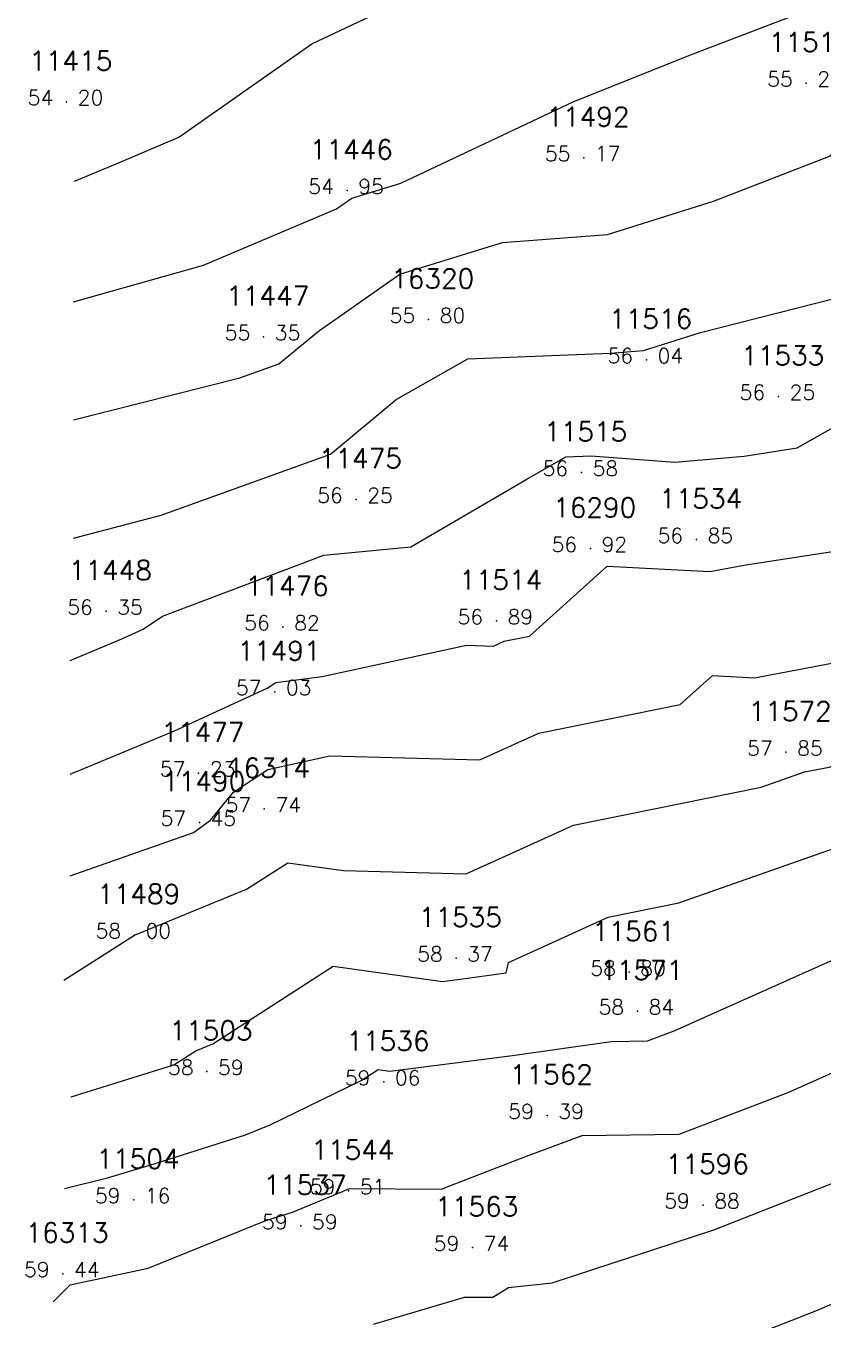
# Model space of a CAD drawing. Header units: millimetres. Extents: x 1412565 to 1412813, y 4931476 to 4931699.
# Drawn here: x 1412588.38 to 1412599.06, y 4931596.95 to 4931614.3 of the extents above; entities that cross this region are included whole.
import ezdxf
from ezdxf.enums import TextEntityAlignment as Align

# ---------------------------------------------------------------- set-up
doc = ezdxf.new("R2010")
doc.units = ezdxf.units.MM
for name, color, linetype in [('CIVIL', 50, 'Continuous'), ('CIVIL-DRAW', 80, 'Continuous'), ('CIVIL-NONAME', 130, 'Continuous'), ('CIVIL-TEXT', 240, 'Continuous'), ('CIVIL-Z', 50, 'Continuous'), ('Tcontours0', 7, 'Continuous'), ('Tcontours1', 7, 'Continuous'), ('Tcontours2', 7, 'Continuous')]:
    doc.layers.add(name, color=color, linetype=linetype)
doc.styles.add('CIVILCADMAIN', font='TXT.SHX')
doc.styles.get("Standard").update_dxf_attribs({"font": 'arial.ttf'})

# ---------------------------------------------------------------- blocks, each defined once
blk = doc.blocks.new('CIVIL-ZZ')
at = {"layer": 'CIVIL-DRAW'}
blk.add_point((0, 0), dxfattribs=at)
at = {"layer": 'CIVIL-NONAME'}
blk.add_attdef('NAME', text='', height=1.8, dxfattribs=at).set_placement((0, 2.1), align=Align.CENTER)
at = {"layer": 'CIVIL-TEXT', "flags": 8}
blk.add_attdef('TEXT', text='', height=2, dxfattribs=at).set_placement((0.2, -3.3), align=Align.CENTER)
at = {"layer": 'CIVIL-Z'}
blk.add_attdef('Z1', text='', height=1.6, dxfattribs=at).set_placement((-0.75, -0.225), align=Align.RIGHT)
blk.add_attdef('Z2', (0.75, -0.225), '', height=1.6, dxfattribs=at)

msp = doc.modelspace()

# ---------------------------------------------------------------- linework, layer by layer
at = {"layer": 'Tcontours0'}
for points, elevation in [([(1412589.013, 4931610.598), (1412590.757, 4931611.089), (1412592.54, 4931611.845), (1412592.744, 4931611.988), (1412593.4, 4931612.19), (1412595.716, 4931613.283), (1412597.319, 4931613.923), (1412598.677, 4931614.442)], 55), ([(1412593.032, 4931596.894), (1412594.252, 4931597.254), (1412594.631, 4931597.254), (1412594.842, 4931597.385), (1412595.426, 4931597.446), (1412597.595, 4931598.158), (1412599.888, 4931599.061), (1412599.992, 4931599.106), (1412600.912, 4931599.089), (1412602.48, 4931599.029), (1412602.781, 4931599.11), (1412604.682, 4931600.089), (1412605.415, 4931599.919), (1412605.695, 4931599.982), (1412606.819, 4931600.484), (1412608.254, 4931600.966), (1412608.435, 4931601.036), (1412608.523, 4931601.09), (1412609.824, 4931601.138), (1412612.428, 4931600.688)], 60)]:
    msp.add_lwpolyline(points, dxfattribs=dict(at, elevation=elevation))
at = {"layer": 'Tcontours1'}
for points, elevation in [([(1412589.013, 4931607.431), (1412590.188, 4931607.738), (1412592.456, 4931608.556), (1412593.339, 4931609.289), (1412594.296, 4931609.834), (1412596.203, 4931609.91), (1412596.651, 4931609.945), (1412597.415, 4931610.185), (1412599.224, 4931610.648), (1412599.907, 4931611.048), (1412600.856, 4931612.214), (1412602.535, 4931611.946), (1412603.051, 4931611.938), (1412605.122, 4931612.411), (1412605.157, 4931612.427), (1412605.176, 4931612.439), (1412607.081, 4931613.385), (1412608.076, 4931614.069), (1412608.593, 4931614.278), (1412609.08, 4931614.356), (1412610.699, 4931613.312), (1412611.134, 4931613.535), (1412614.259, 4931614.856)], 56), ([(1412588.884, 4931601.503), (1412589.83, 4931602.11), (1412591.334, 4931602.723), (1412591.885, 4931603.079), (1412592.631, 4931602.975), (1412594.275, 4931602.93), (1412595.714, 4931603.583), (1412598.228, 4931604.094), (1412598.807, 4931604.297), (1412599.14, 4931604.361), (1412600.207, 4931604.748), (1412601.268, 4931605.071), (1412601.947, 4931605.217), (1412604.517, 4931606.209), (1412604.633, 4931606.207), (1412605.788, 4931605.972), (1412606.524, 4931605.816), (1412606.659, 4931605.848), (1412608.249, 4931606.279), (1412609.941, 4931607.32), (1412610.928, 4931607.848)], 58), ([(1412588.97, 4931604.268), (1412589.753, 4931604.592), (1412590.366, 4931604.847), (1412591.61, 4931605.418), (1412591.726, 4931605.494), (1412592.346, 4931605.574), (1412594.278, 4931605.994), (1412594.64, 4931605.984), (1412594.783, 4931606.049), (1412595.125, 4931606.118), (1412596.165, 4931607.055), (1412597.54, 4931606.982), (1412598.023, 4931607.074), (1412599.217, 4931607.257)], 57), ([(1412588.895, 4931598.71), (1412589.47, 4931598.854), (1412590.095, 4931599.043), (1412591.317, 4931599.431), (1412591.647, 4931599.567), (1412592.867, 4931600.158), (1412593.097, 4931600.306), (1412593.254, 4931600.284), (1412594.894, 4931600.497), (1412596.218, 4931600.683), (1412596.705, 4931600.69), (1412597.062, 4931600.826), (1412599.873, 4931602.081)], 59)]:
    msp.add_lwpolyline(points, dxfattribs=dict(at, elevation=elevation))
at = {"layer": 'Tcontours2'}
for points, elevation in [([(1412589.015, 4931609.015), (1412591.243, 4931609.578), (1412591.767, 4931609.767), (1412592.297, 4931610.207), (1412593.385, 4931610.971), (1412594.76, 4931611.393), (1412596.169, 4931611.502), (1412597.588, 4931611.949), (1412599.159, 4931612.556), (1412599.633, 4931613.135), (1412600.353, 4931613.786), (1412601.9, 4931613.612), (1412602.886, 4931613.587), (1412603.387, 4931613.626), (1412604.456, 4931613.817), (1412606.284, 4931614.508)], 55.5), ([(1412589.027, 4931612.215), (1412589.609, 4931612.458), (1412590.424, 4931612.804), (1412592.206, 4931614.059), (1412593.138, 4931614.494)], 54.5), ([(1412588.969, 4931605.792), (1412589.661, 4931606.08), (1412589.949, 4931606.212), (1412590.206, 4931606.383), (1412592.37, 4931607.2), (1412593.534, 4931607.313), (1412595.088, 4931608.223), (1412595.61, 4931608.52), (1412595.949, 4931608.534), (1412597.07, 4931608.451), (1412598.002, 4931608.53), (1412598.712, 4931608.639), (1412600.473, 4931609.638)], 56.5), ([(1412588.969, 4931602.903), (1412590.621, 4931603.483), (1412590.85, 4931603.651), (1412591.156, 4931604.026), (1412591.617, 4931604.331), (1412592.448, 4931604.512), (1412594.457, 4931604.457), (1412595.248, 4931604.816), (1412597.145, 4931605.202), (1412597.574, 4931605.587), (1412598.14, 4931605.557), (1412599.267, 4931605.771), (1412599.717, 4931605.934), (1412600.182, 4931606.076), (1412601.734, 4931607.061), (1412602.535, 4931607.529), (1412602.683, 4931607.513), (1412604.144, 4931607.488), (1412605.147, 4931607.546), (1412605.96, 4931607.374), (1412607.449, 4931607.732), (1412607.797, 4931607.827), (1412608.663, 4931608.36), (1412610.359, 4931609.206)], 57.5), ([(1412588.982, 4931599.941), (1412590.359, 4931600.371), (1412590.652, 4931600.559), (1412590.882, 4931600.653), (1412592.491, 4931601.693), (1412593.957, 4931601.487), (1412594.295, 4931601.531), (1412594.812, 4931601.604), (1412594.841, 4931601.743), (1412596.18, 4931602.35), (1412597.123, 4931602.542), (1412599.632, 4931603.42), (1412600.185, 4931603.527), (1412600.716, 4931603.458), (1412601.294, 4931603.656), (1412603.126, 4931604.05), (1412604.495, 4931604.579), (1412605.337, 4931604.562), (1412605.873, 4931604.453), (1412606.214, 4931604.745), (1412606.975, 4931604.6), (1412608.481, 4931604.773), (1412608.808, 4931604.794), (1412610.229, 4931605.518)], 58.5), ([(1412588.741, 4931597.194), (1412588.969, 4931597.422), (1412590.016, 4931597.643), (1412591.591, 4931598.283), (1412591.947, 4931598.396), (1412592.679, 4931598.697), (1412592.71, 4931598.712), (1412593.94, 4931598.704), (1412595.046, 4931599.134), (1412595.829, 4931599.421), (1412597.128, 4931599.44), (1412598.598, 4931600.002), (1412599.929, 4931600.596), (1412600.892, 4931600.448), (1412601.867, 4931600.411), (1412603.843, 4931600.941), (1412604.556, 4931601.308), (1412604.831, 4931601.244), (1412606.496, 4931601.618), (1412606.643, 4931601.647), (1412607.498, 4931601.979), (1412607.953, 4931602.255), (1412609.719, 4931602.32), (1412610.9, 4931602.397)], 59.5), ([(1412588.903, 4931593.953), (1412590.598, 4931594.958), (1412590.617, 4931594.962), (1412594.044, 4931595.973), (1412595.153, 4931595.972), (1412595.769, 4931596.356), (1412597.475, 4931596.535), (1412598.198, 4931596.773), (1412598.963, 4931597.074), (1412600.109, 4931597.561), (1412601.725, 4931597.531), (1412602.581, 4931597.713), (1412602.932, 4931597.874), (1412603.071, 4931598.057), (1412603.661, 4931598.365), (1412604.749, 4931598.866), (1412604.995, 4931598.856), (1412605.314, 4931598.981), (1412606.523, 4931599.112), (1412607.016, 4931599.333), (1412607.71, 4931599.566), (1412608.62, 4931599.798), (1412611.581, 4931599.336)], 60.5)]:
    msp.add_lwpolyline(points, dxfattribs=dict(at, elevation=elevation))

# ---------------------------------------------------------------- block references
at = {"layer": 'CIVIL'}
ref = msp.add_blockref('CIVIL-ZZ', (1412598.83, 4931613.53, 55.21), dxfattribs=dict(at, xscale=0.2, yscale=0.2))
ref.add_attrib('Z2', '21', (1412598.98, 4931613.485), dxfattribs={"layer": 'CIVIL-Z', "height": 0.2, "style": 'CIVILCADMAIN'})
ref.add_attrib('Z1', '55', (1412598.31, 4931613.485), dxfattribs={"layer": 'CIVIL-Z', "height": 0.2, "style": 'CIVILCADMAIN'})
ref.add_attrib('NAME', '11517', (1412598.33, 4931613.95), dxfattribs={"layer": 'CIVIL-NONAME', "height": 0.26, "style": 'CIVILCADMAIN'})
ref = msp.add_blockref('CIVIL-ZZ', (1412588.92, 4931613.28, 54.2), dxfattribs=dict(at, xscale=0.2, yscale=0.2))
ref.add_attrib('Z2', '20', (1412589.07, 4931613.235), dxfattribs={"layer": 'CIVIL-Z', "height": 0.2, "style": 'CIVILCADMAIN'})
ref.add_attrib('Z1', '54', (1412588.4, 4931613.235), dxfattribs={"layer": 'CIVIL-Z', "height": 0.2, "style": 'CIVILCADMAIN'})
ref.add_attrib('NAME', '11415', (1412588.42, 4931613.7), dxfattribs={"layer": 'CIVIL-NONAME', "height": 0.26, "style": 'CIVILCADMAIN'})
ref = msp.add_blockref('CIVIL-ZZ', (1412595.85, 4931612.53, 55.17), dxfattribs=dict(at, xscale=0.2, yscale=0.2))
ref.add_attrib('Z2', '17', (1412596, 4931612.485), dxfattribs={"layer": 'CIVIL-Z', "height": 0.2, "style": 'CIVILCADMAIN'})
ref.add_attrib('Z1', '55', (1412595.33, 4931612.485), dxfattribs={"layer": 'CIVIL-Z', "height": 0.2, "style": 'CIVILCADMAIN'})
ref.add_attrib('NAME', '11492', (1412595.35, 4931612.95), dxfattribs={"layer": 'CIVIL-NONAME', "height": 0.26, "style": 'CIVILCADMAIN'})
ref = msp.add_blockref('CIVIL-ZZ', (1412592.68, 4931612.09, 54.95), dxfattribs=dict(at, xscale=0.2, yscale=0.2))
ref.add_attrib('Z2', '95', (1412592.83, 4931612.045), dxfattribs={"layer": 'CIVIL-Z', "height": 0.2, "style": 'CIVILCADMAIN'})
ref.add_attrib('Z1', '54', (1412592.16, 4931612.045), dxfattribs={"layer": 'CIVIL-Z', "height": 0.2, "style": 'CIVILCADMAIN'})
ref.add_attrib('NAME', '11446', (1412592.18, 4931612.51), dxfattribs={"layer": 'CIVIL-NONAME', "height": 0.26, "style": 'CIVILCADMAIN'})
ref = msp.add_blockref('CIVIL-ZZ', (1412593.77, 4931610.36, 55.8), dxfattribs=dict(at, xscale=0.2, yscale=0.2))
ref.add_attrib('Z2', '80', (1412593.92, 4931610.315), dxfattribs={"layer": 'CIVIL-Z', "height": 0.2, "style": 'CIVILCADMAIN'})
ref.add_attrib('Z1', '55', (1412593.25, 4931610.315), dxfattribs={"layer": 'CIVIL-Z', "height": 0.2, "style": 'CIVILCADMAIN'})
ref.add_attrib('NAME', '16320', (1412593.27, 4931610.78), dxfattribs={"layer": 'CIVIL-NONAME', "height": 0.26, "style": 'CIVILCADMAIN'})
ref = msp.add_blockref('CIVIL-ZZ', (1412591.56, 4931610.13, 55.35), dxfattribs=dict(at, xscale=0.2, yscale=0.2))
ref.add_attrib('Z2', '35', (1412591.71, 4931610.085), dxfattribs={"layer": 'CIVIL-Z', "height": 0.2, "style": 'CIVILCADMAIN'})
ref.add_attrib('Z1', '55', (1412591.04, 4931610.085), dxfattribs={"layer": 'CIVIL-Z', "height": 0.2, "style": 'CIVILCADMAIN'})
ref.add_attrib('NAME', '11447', (1412591.06, 4931610.55), dxfattribs={"layer": 'CIVIL-NONAME', "height": 0.26, "style": 'CIVILCADMAIN'})
ref = msp.add_blockref('CIVIL-ZZ', (1412596.69, 4931609.82, 56.04), dxfattribs=dict(at, xscale=0.2, yscale=0.2))
ref.add_attrib('Z2', '04', (1412596.84, 4931609.775), dxfattribs={"layer": 'CIVIL-Z', "height": 0.2, "style": 'CIVILCADMAIN'})
ref.add_attrib('Z1', '56', (1412596.17, 4931609.775), dxfattribs={"layer": 'CIVIL-Z', "height": 0.2, "style": 'CIVILCADMAIN'})
ref.add_attrib('NAME', '11516', (1412596.19, 4931610.24), dxfattribs={"layer": 'CIVIL-NONAME', "height": 0.26, "style": 'CIVILCADMAIN'})
ref = msp.add_blockref('CIVIL-ZZ', (1412598.46, 4931609.33, 56.25), dxfattribs=dict(at, xscale=0.2, yscale=0.2))
ref.add_attrib('Z2', '25', (1412598.61, 4931609.285), dxfattribs={"layer": 'CIVIL-Z', "height": 0.2, "style": 'CIVILCADMAIN'})
ref.add_attrib('Z1', '56', (1412597.94, 4931609.285), dxfattribs={"layer": 'CIVIL-Z', "height": 0.2, "style": 'CIVILCADMAIN'})
ref.add_attrib('NAME', '11533', (1412597.96, 4931609.75), dxfattribs={"layer": 'CIVIL-NONAME', "height": 0.26, "style": 'CIVILCADMAIN'})
ref = msp.add_blockref('CIVIL-ZZ', (1412595.82, 4931608.31, 56.58), dxfattribs=dict(at, xscale=0.2, yscale=0.2))
ref.add_attrib('Z2', '58', (1412595.97, 4931608.265), dxfattribs={"layer": 'CIVIL-Z', "height": 0.2, "style": 'CIVILCADMAIN'})
ref.add_attrib('Z1', '56', (1412595.3, 4931608.265), dxfattribs={"layer": 'CIVIL-Z', "height": 0.2, "style": 'CIVILCADMAIN'})
ref.add_attrib('NAME', '11515', (1412595.32, 4931608.73), dxfattribs={"layer": 'CIVIL-NONAME', "height": 0.26, "style": 'CIVILCADMAIN'})
ref = msp.add_blockref('CIVIL-ZZ', (1412592.8, 4931607.95, 56.25), dxfattribs=dict(at, xscale=0.2, yscale=0.2))
ref.add_attrib('Z2', '25', (1412592.95, 4931607.905), dxfattribs={"layer": 'CIVIL-Z', "height": 0.2, "style": 'CIVILCADMAIN'})
ref.add_attrib('Z1', '56', (1412592.28, 4931607.905), dxfattribs={"layer": 'CIVIL-Z', "height": 0.2, "style": 'CIVILCADMAIN'})
ref.add_attrib('NAME', '11475', (1412592.3, 4931608.37), dxfattribs={"layer": 'CIVIL-NONAME', "height": 0.26, "style": 'CIVILCADMAIN'})
ref = msp.add_blockref('CIVIL-ZZ', (1412597.36, 4931607.41, 56.85), dxfattribs=dict(at, xscale=0.2, yscale=0.2))
ref.add_attrib('Z2', '85', (1412597.51, 4931607.365), dxfattribs={"layer": 'CIVIL-Z', "height": 0.2, "style": 'CIVILCADMAIN'})
ref.add_attrib('Z1', '56', (1412596.84, 4931607.365), dxfattribs={"layer": 'CIVIL-Z', "height": 0.2, "style": 'CIVILCADMAIN'})
ref.add_attrib('NAME', '11534', (1412596.86, 4931607.83), dxfattribs={"layer": 'CIVIL-NONAME', "height": 0.26, "style": 'CIVILCADMAIN'})
ref = msp.add_blockref('CIVIL-ZZ', (1412595.94, 4931607.29, 56.92), dxfattribs=dict(at, xscale=0.2, yscale=0.2))
ref.add_attrib('Z2', '92', (1412596.09, 4931607.245), dxfattribs={"layer": 'CIVIL-Z', "height": 0.2, "style": 'CIVILCADMAIN'})
ref.add_attrib('Z1', '56', (1412595.42, 4931607.245), dxfattribs={"layer": 'CIVIL-Z', "height": 0.2, "style": 'CIVILCADMAIN'})
ref.add_attrib('NAME', '16290', (1412595.44, 4931607.71), dxfattribs={"layer": 'CIVIL-NONAME', "height": 0.26, "style": 'CIVILCADMAIN'})
ref = msp.add_blockref('CIVIL-ZZ', (1412589.45, 4931606.45, 56.35), dxfattribs=dict(at, xscale=0.2, yscale=0.2))
ref.add_attrib('Z2', '35', (1412589.6, 4931606.405), dxfattribs={"layer": 'CIVIL-Z', "height": 0.2, "style": 'CIVILCADMAIN'})
ref.add_attrib('Z1', '56', (1412588.93, 4931606.405), dxfattribs={"layer": 'CIVIL-Z', "height": 0.2, "style": 'CIVILCADMAIN'})
ref.add_attrib('NAME', '11448', (1412588.95, 4931606.87), dxfattribs={"layer": 'CIVIL-NONAME', "height": 0.26, "style": 'CIVILCADMAIN'})
ref = msp.add_blockref('CIVIL-ZZ', (1412591.82, 4931606.24, 56.82), dxfattribs=dict(at, xscale=0.2, yscale=0.2))
ref.add_attrib('Z2', '82', (1412591.97, 4931606.195), dxfattribs={"layer": 'CIVIL-Z', "height": 0.2, "style": 'CIVILCADMAIN'})
ref.add_attrib('Z1', '56', (1412591.3, 4931606.195), dxfattribs={"layer": 'CIVIL-Z', "height": 0.2, "style": 'CIVILCADMAIN'})
ref.add_attrib('NAME', '11476', (1412591.32, 4931606.66), dxfattribs={"layer": 'CIVIL-NONAME', "height": 0.26, "style": 'CIVILCADMAIN'})
ref = msp.add_blockref('CIVIL-ZZ', (1412594.68, 4931606.32, 56.89), dxfattribs=dict(at, xscale=0.2, yscale=0.2))
ref.add_attrib('Z2', '89', (1412594.83, 4931606.275), dxfattribs={"layer": 'CIVIL-Z', "height": 0.2, "style": 'CIVILCADMAIN'})
ref.add_attrib('Z1', '56', (1412594.16, 4931606.275), dxfattribs={"layer": 'CIVIL-Z', "height": 0.2, "style": 'CIVILCADMAIN'})
ref.add_attrib('NAME', '11514', (1412594.18, 4931606.74), dxfattribs={"layer": 'CIVIL-NONAME', "height": 0.26, "style": 'CIVILCADMAIN'})
ref = msp.add_blockref('CIVIL-ZZ', (1412591.71, 4931605.37, 57.03), dxfattribs=dict(at, xscale=0.2, yscale=0.2))
ref.add_attrib('Z2', '03', (1412591.86, 4931605.325), dxfattribs={"layer": 'CIVIL-Z', "height": 0.2, "style": 'CIVILCADMAIN'})
ref.add_attrib('Z1', '57', (1412591.19, 4931605.325), dxfattribs={"layer": 'CIVIL-Z', "height": 0.2, "style": 'CIVILCADMAIN'})
ref.add_attrib('NAME', '11491', (1412591.21, 4931605.79), dxfattribs={"layer": 'CIVIL-NONAME', "height": 0.26, "style": 'CIVILCADMAIN'})
ref = msp.add_blockref('CIVIL-ZZ', (1412598.56, 4931604.56, 57.85), dxfattribs=dict(at, xscale=0.2, yscale=0.2))
ref.add_attrib('Z2', '85', (1412598.71, 4931604.515), dxfattribs={"layer": 'CIVIL-Z', "height": 0.2, "style": 'CIVILCADMAIN'})
ref.add_attrib('Z1', '57', (1412598.04, 4931604.515), dxfattribs={"layer": 'CIVIL-Z', "height": 0.2, "style": 'CIVILCADMAIN'})
ref.add_attrib('NAME', '11572', (1412598.06, 4931604.98), dxfattribs={"layer": 'CIVIL-NONAME', "height": 0.26, "style": 'CIVILCADMAIN'})
ref = msp.add_blockref('CIVIL-ZZ', (1412590.69, 4931604.28, 57.23), dxfattribs=dict(at, xscale=0.2, yscale=0.2))
ref.add_attrib('Z2', '23', (1412590.84, 4931604.235), dxfattribs={"layer": 'CIVIL-Z', "height": 0.2, "style": 'CIVILCADMAIN'})
ref.add_attrib('Z1', '57', (1412590.17, 4931604.235), dxfattribs={"layer": 'CIVIL-Z', "height": 0.2, "style": 'CIVILCADMAIN'})
ref.add_attrib('NAME', '11477', (1412590.19, 4931604.7), dxfattribs={"layer": 'CIVIL-NONAME', "height": 0.26, "style": 'CIVILCADMAIN'})
ref = msp.add_blockref('CIVIL-ZZ', (1412591.57, 4931603.8, 57.74), dxfattribs=dict(at, xscale=0.2, yscale=0.2))
ref.add_attrib('Z2', '74', (1412591.72, 4931603.755), dxfattribs={"layer": 'CIVIL-Z', "height": 0.2, "style": 'CIVILCADMAIN'})
ref.add_attrib('Z1', '57', (1412591.05, 4931603.755), dxfattribs={"layer": 'CIVIL-Z', "height": 0.2, "style": 'CIVILCADMAIN'})
ref.add_attrib('NAME', '16314', (1412591.07, 4931604.22), dxfattribs={"layer": 'CIVIL-NONAME', "height": 0.26, "style": 'CIVILCADMAIN'})
ref = msp.add_blockref('CIVIL-ZZ', (1412590.7, 4931603.62, 57.45), dxfattribs=dict(at, xscale=0.2, yscale=0.2))
ref.add_attrib('Z2', '45', (1412590.85, 4931603.575), dxfattribs={"layer": 'CIVIL-Z', "height": 0.2, "style": 'CIVILCADMAIN'})
ref.add_attrib('Z1', '57', (1412590.18, 4931603.575), dxfattribs={"layer": 'CIVIL-Z', "height": 0.2, "style": 'CIVILCADMAIN'})
ref.add_attrib('NAME', '11490', (1412590.2, 4931604.04), dxfattribs={"layer": 'CIVIL-NONAME', "height": 0.26, "style": 'CIVILCADMAIN'})
ref = msp.add_blockref('CIVIL-ZZ', (1412589.83, 4931602.11, 58), dxfattribs=dict(at, xscale=0.2, yscale=0.2))
ref.add_attrib('Z2', '00', (1412589.98, 4931602.065), dxfattribs={"layer": 'CIVIL-Z', "height": 0.2, "style": 'CIVILCADMAIN'})
ref.add_attrib('Z1', '58', (1412589.31, 4931602.065), dxfattribs={"layer": 'CIVIL-Z', "height": 0.2, "style": 'CIVILCADMAIN'})
ref.add_attrib('NAME', '11489', (1412589.33, 4931602.53), dxfattribs={"layer": 'CIVIL-NONAME', "height": 0.26, "style": 'CIVILCADMAIN'})
ref = msp.add_blockref('CIVIL-ZZ', (1412594.14, 4931601.8, 58.37), dxfattribs=dict(at, xscale=0.2, yscale=0.2))
ref.add_attrib('Z2', '37', (1412594.29, 4931601.755), dxfattribs={"layer": 'CIVIL-Z', "height": 0.2, "style": 'CIVILCADMAIN'})
ref.add_attrib('Z1', '58', (1412593.62, 4931601.755), dxfattribs={"layer": 'CIVIL-Z', "height": 0.2, "style": 'CIVILCADMAIN'})
ref.add_attrib('NAME', '11535', (1412593.64, 4931602.22), dxfattribs={"layer": 'CIVIL-NONAME', "height": 0.26, "style": 'CIVILCADMAIN'})
ref = msp.add_blockref('CIVIL-ZZ', (1412596.46, 4931601.61, 58.8), dxfattribs=dict(at, xscale=0.2, yscale=0.2))
ref.add_attrib('Z2', '80', (1412596.61, 4931601.565), dxfattribs={"layer": 'CIVIL-Z', "height": 0.2, "style": 'CIVILCADMAIN'})
ref.add_attrib('Z1', '58', (1412595.94, 4931601.565), dxfattribs={"layer": 'CIVIL-Z', "height": 0.2, "style": 'CIVILCADMAIN'})
ref.add_attrib('NAME', '11561', (1412595.96, 4931602.03), dxfattribs={"layer": 'CIVIL-NONAME', "height": 0.26, "style": 'CIVILCADMAIN'})
ref = msp.add_blockref('CIVIL-ZZ', (1412596.57, 4931601.09, 58.84), dxfattribs=dict(at, xscale=0.2, yscale=0.2))
ref.add_attrib('Z2', '84', (1412596.72, 4931601.045), dxfattribs={"layer": 'CIVIL-Z', "height": 0.2, "style": 'CIVILCADMAIN'})
ref.add_attrib('Z1', '58', (1412596.05, 4931601.045), dxfattribs={"layer": 'CIVIL-Z', "height": 0.2, "style": 'CIVILCADMAIN'})
ref.add_attrib('NAME', '11571', (1412596.07, 4931601.51), dxfattribs={"layer": 'CIVIL-NONAME', "height": 0.26, "style": 'CIVILCADMAIN'})
ref = msp.add_blockref('CIVIL-ZZ', (1412590.8, 4931600.28, 58.59), dxfattribs=dict(at, xscale=0.2, yscale=0.2))
ref.add_attrib('Z2', '59', (1412590.95, 4931600.235), dxfattribs={"layer": 'CIVIL-Z', "height": 0.2, "style": 'CIVILCADMAIN'})
ref.add_attrib('Z1', '58', (1412590.28, 4931600.235), dxfattribs={"layer": 'CIVIL-Z', "height": 0.2, "style": 'CIVILCADMAIN'})
ref.add_attrib('NAME', '11503', (1412590.3, 4931600.7), dxfattribs={"layer": 'CIVIL-NONAME', "height": 0.26, "style": 'CIVILCADMAIN'})
ref = msp.add_blockref('CIVIL-ZZ', (1412593.17, 4931600.14, 59.06), dxfattribs=dict(at, xscale=0.2, yscale=0.2))
ref.add_attrib('Z2', '06', (1412593.32, 4931600.095), dxfattribs={"layer": 'CIVIL-Z', "height": 0.2, "style": 'CIVILCADMAIN'})
ref.add_attrib('Z1', '59', (1412592.65, 4931600.095), dxfattribs={"layer": 'CIVIL-Z', "height": 0.2, "style": 'CIVILCADMAIN'})
ref.add_attrib('NAME', '11536', (1412592.67, 4931600.56), dxfattribs={"layer": 'CIVIL-NONAME', "height": 0.26, "style": 'CIVILCADMAIN'})
ref = msp.add_blockref('CIVIL-ZZ', (1412595.36, 4931599.69, 59.39), dxfattribs=dict(at, xscale=0.2, yscale=0.2))
ref.add_attrib('Z2', '39', (1412595.51, 4931599.645), dxfattribs={"layer": 'CIVIL-Z', "height": 0.2, "style": 'CIVILCADMAIN'})
ref.add_attrib('Z1', '59', (1412594.84, 4931599.645), dxfattribs={"layer": 'CIVIL-Z', "height": 0.2, "style": 'CIVILCADMAIN'})
ref.add_attrib('NAME', '11562', (1412594.86, 4931600.11), dxfattribs={"layer": 'CIVIL-NONAME', "height": 0.26, "style": 'CIVILCADMAIN'})
ref = msp.add_blockref('CIVIL-ZZ', (1412589.82, 4931598.56, 59.16), dxfattribs=dict(at, xscale=0.2, yscale=0.2))
ref.add_attrib('Z2', '16', (1412589.97, 4931598.515), dxfattribs={"layer": 'CIVIL-Z', "height": 0.2, "style": 'CIVILCADMAIN'})
ref.add_attrib('Z1', '59', (1412589.3, 4931598.515), dxfattribs={"layer": 'CIVIL-Z', "height": 0.2, "style": 'CIVILCADMAIN'})
ref.add_attrib('NAME', '11504', (1412589.32, 4931598.98), dxfattribs={"layer": 'CIVIL-NONAME', "height": 0.26, "style": 'CIVILCADMAIN'})
ref = msp.add_blockref('CIVIL-ZZ', (1412592.7, 4931598.68, 59.51), dxfattribs=dict(at, xscale=0.2, yscale=0.2))
ref.add_attrib('Z2', '51', (1412592.85, 4931598.635), dxfattribs={"layer": 'CIVIL-Z', "height": 0.2, "style": 'CIVILCADMAIN'})
ref.add_attrib('Z1', '59', (1412592.18, 4931598.635), dxfattribs={"layer": 'CIVIL-Z', "height": 0.2, "style": 'CIVILCADMAIN'})
ref.add_attrib('NAME', '11544', (1412592.2, 4931599.1), dxfattribs={"layer": 'CIVIL-NONAME', "height": 0.26, "style": 'CIVILCADMAIN'})
ref = msp.add_blockref('CIVIL-ZZ', (1412597.45, 4931598.49, 59.88), dxfattribs=dict(at, xscale=0.2, yscale=0.2))
ref.add_attrib('Z2', '88', (1412597.6, 4931598.445), dxfattribs={"layer": 'CIVIL-Z', "height": 0.2, "style": 'CIVILCADMAIN'})
ref.add_attrib('Z1', '59', (1412596.93, 4931598.445), dxfattribs={"layer": 'CIVIL-Z', "height": 0.2, "style": 'CIVILCADMAIN'})
ref.add_attrib('NAME', '11596', (1412596.95, 4931598.91), dxfattribs={"layer": 'CIVIL-NONAME', "height": 0.26, "style": 'CIVILCADMAIN'})
ref = msp.add_blockref('CIVIL-ZZ', (1412592.06, 4931598.21, 59.59), dxfattribs=dict(at, xscale=0.2, yscale=0.2))
ref.add_attrib('Z2', '59', (1412592.21, 4931598.165), dxfattribs={"layer": 'CIVIL-Z', "height": 0.2, "style": 'CIVILCADMAIN'})
ref.add_attrib('Z1', '59', (1412591.54, 4931598.165), dxfattribs={"layer": 'CIVIL-Z', "height": 0.2, "style": 'CIVILCADMAIN'})
ref.add_attrib('NAME', '11537', (1412591.56, 4931598.63), dxfattribs={"layer": 'CIVIL-NONAME', "height": 0.26, "style": 'CIVILCADMAIN'})
ref = msp.add_blockref('CIVIL-ZZ', (1412594.36, 4931597.92, 59.74), dxfattribs=dict(at, xscale=0.2, yscale=0.2))
ref.add_attrib('Z2', '74', (1412594.51, 4931597.875), dxfattribs={"layer": 'CIVIL-Z', "height": 0.2, "style": 'CIVILCADMAIN'})
ref.add_attrib('Z1', '59', (1412593.84, 4931597.875), dxfattribs={"layer": 'CIVIL-Z', "height": 0.2, "style": 'CIVILCADMAIN'})
ref.add_attrib('NAME', '11563', (1412593.86, 4931598.34), dxfattribs={"layer": 'CIVIL-NONAME', "height": 0.26, "style": 'CIVILCADMAIN'})
ref = msp.add_blockref('CIVIL-ZZ', (1412588.87, 4931597.57, 59.44), dxfattribs=dict(at, xscale=0.2, yscale=0.2))
ref.add_attrib('Z2', '44', (1412589.02, 4931597.525), dxfattribs={"layer": 'CIVIL-Z', "height": 0.2, "style": 'CIVILCADMAIN'})
ref.add_attrib('Z1', '59', (1412588.35, 4931597.525), dxfattribs={"layer": 'CIVIL-Z', "height": 0.2, "style": 'CIVILCADMAIN'})
ref.add_attrib('NAME', '16313', (1412588.37, 4931597.99), dxfattribs={"layer": 'CIVIL-NONAME', "height": 0.26, "style": 'CIVILCADMAIN'})

doc.saveas('drawing.dxf')
